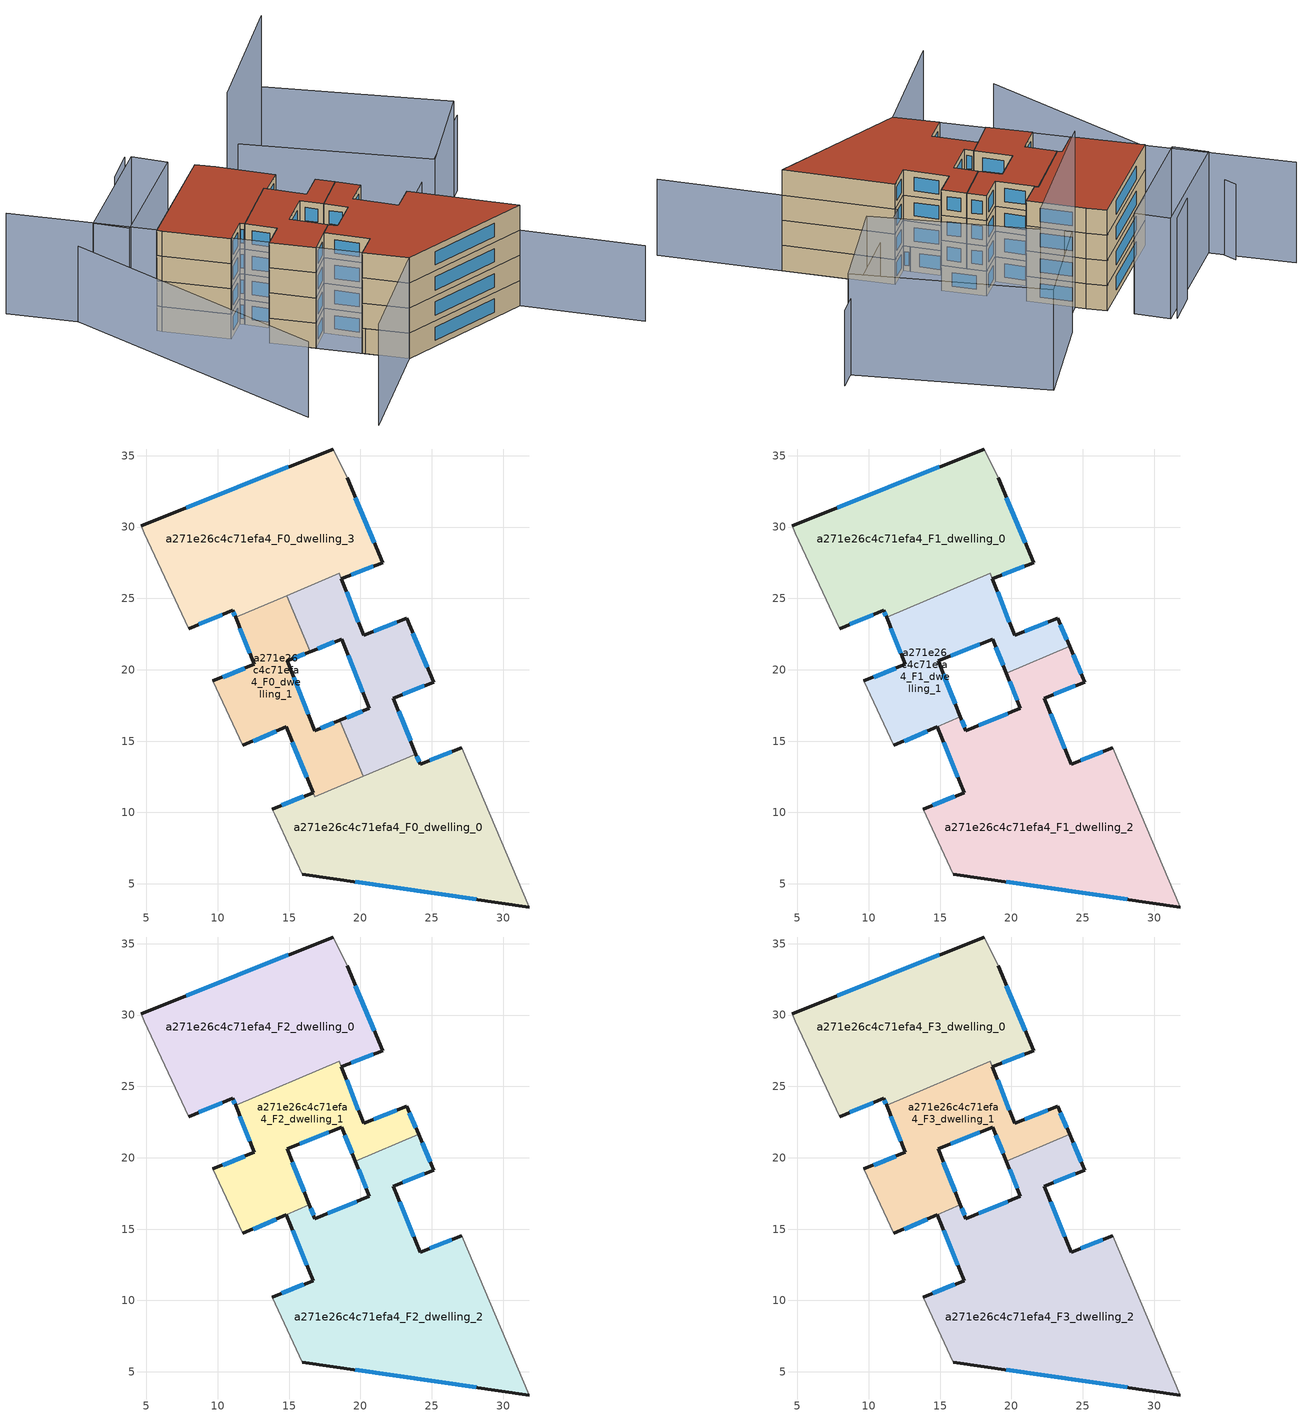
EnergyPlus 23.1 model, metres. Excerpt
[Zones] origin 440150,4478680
a271e26c4c71efa4_F0_dwelling_0
 floor ground (EU_floor_Construction): 27.08,14.54 31.83,3.38 15.92,5.67 13.99,9.89 13.83,10.24 16.68,11.39 16.8,11.09 23.89,14.1 24.17,13.4 z0
 wall outside (EU_wall_Construction): 16.68,11.39 13.83,10.24 / 27.08,14.54 24.17,13.4 23.89,14.1 / 15.92,5.67 31.83,3.38 z0:3
 wall adiabatic (EU_wall_Construction): 31.83,3.38 27.08,14.54 / 13.83,10.24 13.99,9.89 15.92,5.67 z0:3
 wall to a271e26c4c71efa4_F0_dwelling_2 (EU_wall_Construction): 23.89,14.1 20.21,12.54 z0:3
 wall to a271e26c4c71efa4_F0_dwelling_1 (EU_wall_Construction): 16.8,11.09 16.68,11.39 / 20.21,12.53 16.81,11.09 z0:3
 window (EU_Window_Construction): 16.01,11.12 14.5,10.51 / 24.11,13.56 23.96,13.93 / 26.4,14.27 24.85,13.66 / 19.65,5.13 28.11,3.91 z0.7:2.3
a271e26c4c71efa4_F0_dwelling_1
 floor ground (EU_floor_Construction): 14.83,25.19 16.5,21.28 14.86,20.62 16.81,15.74 18.55,16.45 20.21,12.54 16.8,11.09 14.8,16 11.76,14.69 9.66,19.22 12.56,20.38 11.25,23.67 z0
 wall outside (EU_wall_Construction): 11.76,14.69 14.8,16 16.68,11.4 / 11.25,23.67 12.56,20.38 9.66,19.22 / 18.55,16.45 16.81,15.74 14.86,20.62 16.5,21.28 z0:3
 wall adiabatic (EU_wall_Construction): 9.66,19.22 11.76,14.69 z0:3
 wall to a271e26c4c71efa4_F0_dwelling_2 (EU_wall_Construction): 16.5,21.28 14.83,25.19 / 20.21,12.54 18.55,16.45 z0:3
 wall to a271e26c4c71efa4_F0_dwelling_3 (EU_wall_Construction): 14.83,25.19 11.25,23.67 z0:3
 window (EU_Window_Construction): 15.24,14.92 16.24,12.47 / 12.47,15 14.09,15.7 / 11.88,20.11 10.34,19.49 / 11.56,22.9 12.25,21.15 / 15.24,20.77 16.11,21.12 / 16.35,16.88 15.32,19.48 / 18.14,16.28 17.21,15.91 z0.7:2.3
a271e26c4c71efa4_F0_dwelling_2
 floor ground (EU_floor_Construction): 23.24,23.63 25.13,19.13 22.31,18.01 23.89,14.1 20.21,12.54 18.55,16.45 20.62,17.29 18.67,22.15 16.5,21.28 14.83,25.19 18.51,26.75 20.23,22.42 z0
 wall outside (EU_wall_Construction): 23.89,14.1 22.31,18.01 25.13,19.13 23.24,23.63 20.23,22.42 18.66,26.38 / 16.5,21.28 18.67,22.15 20.62,17.29 18.55,16.45 z0:3
 wall to a271e26c4c71efa4_F0_dwelling_3 (EU_wall_Construction): 18.65,26.38 18.51,26.75 / 18.5,26.75 14.83,25.19 z0:3
 window (EU_Window_Construction): 22.97,18.27 24.47,18.87 / 23.52,15.01 22.68,17.09 / 20.14,17.09 19.03,16.64 / 19.13,21.01 20.17,18.43 / 17.01,21.48 18.16,21.95 / 19.86,23.35 19.02,25.45 / 22.53,23.34 20.93,22.7 / 24.69,20.18 23.68,22.57 z0.7:2.3
a271e26c4c71efa4_F0_dwelling_3
 floor ground (EU_floor_Construction): 19.06,33.46 21.57,27.51 18.65,26.38 18.51,26.75 11.25,23.67 11.06,24.16 7.96,22.88 4.85,29.56 4.63,30.1 18.08,35.47 z0
 wall outside (EU_wall_Construction): 7.96,22.88 11.06,24.16 11.25,23.67 / 18.08,35.47 4.63,30.1 / 18.66,26.38 21.57,27.51 19.06,33.46 z0:3
 wall adiabatic (EU_wall_Construction): 4.63,30.1 4.85,29.56 7.96,22.88 / 19.06,33.46 18.08,35.47 z0:3
 window (EU_Window_Construction): 11.1,24.04 11.2,23.79 / 8.68,23.18 10.33,23.86 / 14.93,34.21 7.78,31.36 / 20.98,28.91 19.65,32.07 / 19.34,26.65 20.89,27.25 z0.7:2.3
a271e26c4c71efa4_F1_dwelling_0
 floor to a271e26c4c71efa4_F0_dwelling_3 (EU_floor_Construction): 19.06,33.46 21.57,27.51 18.65,26.38 18.5,26.75 11.25,23.67 11.06,24.16 7.96,22.88 4.85,29.56 4.63,30.1 18.08,35.47 z3
 wall outside (EU_wall_Construction): 7.96,22.88 11.06,24.16 11.25,23.67 / 18.08,35.47 4.63,30.1 / 18.66,26.38 21.57,27.51 19.06,33.46 z3:6
 wall adiabatic (EU_wall_Construction): 4.63,30.1 4.85,29.56 7.96,22.88 / 19.06,33.46 18.08,35.47 z3:6
 wall to a271e26c4c71efa4_F1_dwelling_1 (EU_wall_Construction): 11.25,23.67 18.5,26.75 / 18.51,26.75 18.66,26.38 z3:6
 window (EU_Window_Construction): 11.1,24.04 11.2,23.79 / 8.68,23.18 10.33,23.86 / 14.93,34.21 7.78,31.36 / 20.98,28.91 19.65,32.07 / 19.34,26.65 20.89,27.25 z3.7:5.3
a271e26c4c71efa4_F1_dwelling_1
 floor to a271e26c4c71efa4_F0_dwelling_1 (EU_floor_Construction): 14.83,25.19 16.5,21.28 14.86,20.62 16.42,16.7 14.8,16 11.76,14.69 9.66,19.22 12.56,20.38 11.25,23.67 z3
 floor to a271e26c4c71efa4_F0_dwelling_2 (EU_floor_Construction): 23.24,23.63 24.07,21.64 19.63,19.76 18.67,22.15 16.5,21.28 14.83,25.19 18.51,26.75 20.23,22.42 z3
 wall outside (EU_wall_Construction): 11.25,23.67 12.56,20.38 9.66,19.22 / 24.07,21.64 23.24,23.63 20.23,22.42 18.66,26.38 / 16.42,16.7 14.86,20.62 18.67,22.15 19.63,19.76 / 11.76,14.69 14.8,16 z3:6
 wall adiabatic (EU_wall_Construction): 9.66,19.22 11.76,14.69 z3:6
 wall to a271e26c4c71efa4_F1_dwelling_2 (EU_wall_Construction): 19.63,19.76 24.07,21.64 / 14.8,16 16.42,16.7 z3:6
 window (EU_Window_Construction): 11.88,20.11 10.34,19.49 / 11.56,22.9 12.25,21.15 / 19.86,23.35 19.02,25.45 / 22.53,23.34 20.93,22.7 / 23.88,22.11 23.43,23.16 / 18.9,21.59 19.41,20.32 / 15.75,20.98 17.78,21.79 / 16.06,17.62 15.23,19.7 / 12.47,15 14.09,15.7 z3.7:5.3
a271e26c4c71efa4_F1_dwelling_2
 floor to a271e26c4c71efa4_F0_dwelling_0 (EU_floor_Construction): 27.08,14.54 31.83,3.38 15.92,5.67 13.99,9.89 13.83,10.24 16.68,11.39 16.8,11.09 23.89,14.1 24.17,13.4 z3
 floor to a271e26c4c71efa4_F0_dwelling_1 (EU_floor_Construction): 18.55,16.45 20.21,12.54 16.8,11.09 14.8,16 16.42,16.7 16.81,15.74 z3
 floor to a271e26c4c71efa4_F0_dwelling_2 (EU_floor_Construction): 24.07,21.64 25.13,19.13 22.31,18.01 23.89,14.1 20.21,12.54 18.55,16.45 20.62,17.29 19.63,19.76 z3
 wall outside (EU_wall_Construction): 19.63,19.76 20.62,17.29 16.81,15.74 16.42,16.7 / 27.08,14.54 24.17,13.4 22.31,18.01 25.13,19.13 24.07,21.64 / 15.92,5.67 31.83,3.38 / 14.8,16 16.68,11.39 13.83,10.24 z3:6
 wall adiabatic (EU_wall_Construction): 31.83,3.38 27.08,14.54 / 13.83,10.24 15.92,5.67 z3:6
 window (EU_Window_Construction): 19.87,19.18 20.39,17.87 / 24.89,19.72 24.32,21.05 / 22.97,18.27 24.47,18.87 / 23.74,14.48 22.75,16.93 / 26.4,14.27 24.85,13.66 / 19.65,5.13 28.11,3.91 / 16.01,11.12 14.5,10.51 / 15.24,14.92 16.24,12.47 / 16.72,15.97 16.51,16.47 / 19.73,16.93 17.7,16.1 z3.7:5.3
a271e26c4c71efa4_F2_dwelling_0
 floor to a271e26c4c71efa4_F1_dwelling_0 (EU_floor_Construction): 19.06,33.46 21.57,27.51 18.65,26.38 18.51,26.75 11.25,23.67 11.06,24.16 7.96,22.88 4.85,29.56 4.63,30.1 18.08,35.47 z6
 wall outside (EU_wall_Construction): 7.96,22.88 11.06,24.16 11.25,23.67 / 18.08,35.47 4.63,30.1 / 18.66,26.38 21.57,27.51 19.06,33.46 z6:9
 wall adiabatic (EU_wall_Construction): 4.63,30.1 4.85,29.56 7.96,22.88 / 19.06,33.46 18.08,35.47 z6:9
 wall to a271e26c4c71efa4_F2_dwelling_1 (EU_wall_Construction): 11.25,23.67 18.5,26.75 / 18.51,26.75 18.66,26.38 z6:9
 window (EU_Window_Construction): 11.1,24.04 11.2,23.79 / 8.68,23.18 10.33,23.86 / 14.93,34.21 7.78,31.36 / 20.98,28.91 19.65,32.07 / 19.34,26.65 20.89,27.25 z6.7:8.3
a271e26c4c71efa4_F2_dwelling_1
 floor to a271e26c4c71efa4_F1_dwelling_1 (EU_floor_Construction): 23.24,23.63 24.07,21.64 19.63,19.76 18.67,22.15 14.86,20.62 16.42,16.7 14.8,16 11.76,14.69 9.66,19.22 12.56,20.38 11.25,23.67 18.51,26.75 20.23,22.42 z6
 wall outside (EU_wall_Construction): 11.25,23.67 12.56,20.38 9.66,19.22 / 24.07,21.64 23.24,23.63 20.23,22.42 18.66,26.38 / 16.42,16.7 14.86,20.62 18.67,22.15 19.63,19.76 / 11.76,14.69 14.8,16 z6:9
 wall adiabatic (EU_wall_Construction): 9.66,19.22 11.76,14.69 z6:9
 wall to a271e26c4c71efa4_F2_dwelling_2 (EU_wall_Construction): 19.63,19.76 24.07,21.64 / 14.8,16 16.42,16.7 z6:9
 window (EU_Window_Construction): 11.88,20.11 10.34,19.49 / 11.56,22.9 12.25,21.15 / 19.86,23.35 19.02,25.45 / 22.53,23.34 20.93,22.7 / 23.88,22.11 23.43,23.16 / 18.9,21.59 19.41,20.32 / 15.75,20.98 17.78,21.79 / 16.06,17.62 15.23,19.7 / 12.47,15 14.09,15.7 z6.7:8.3
a271e26c4c71efa4_F2_dwelling_2
 floor to a271e26c4c71efa4_F1_dwelling_2 (EU_floor_Construction): 25.13,19.13 22.31,18.01 24.17,13.4 27.08,14.54 31.83,3.38 15.92,5.67 13.83,10.24 16.68,11.39 14.8,16 16.42,16.7 16.81,15.74 20.62,17.29 19.63,19.76 24.07,21.64 z6
 wall outside (EU_wall_Construction): 19.63,19.76 20.62,17.29 16.81,15.74 16.42,16.7 / 27.08,14.54 24.17,13.4 22.31,18.01 25.13,19.13 24.07,21.64 / 15.92,5.67 31.83,3.38 / 14.8,16 16.68,11.39 13.83,10.24 z6:9
 wall adiabatic (EU_wall_Construction): 31.83,3.38 27.08,14.54 / 13.83,10.24 15.92,5.67 z6:9
 window (EU_Window_Construction): 19.87,19.18 20.39,17.87 / 24.89,19.72 24.32,21.05 / 22.97,18.27 24.47,18.87 / 23.74,14.48 22.75,16.93 / 26.4,14.27 24.85,13.66 / 19.65,5.13 28.11,3.91 / 16.01,11.12 14.5,10.51 / 15.24,14.92 16.24,12.47 / 16.72,15.97 16.51,16.47 / 19.73,16.93 17.7,16.1 z6.7:8.3
a271e26c4c71efa4_F3_dwelling_0
 floor to a271e26c4c71efa4_F2_dwelling_0 (EU_floor_Construction): 19.06,33.46 21.57,27.51 18.65,26.38 18.51,26.75 11.25,23.67 11.06,24.16 7.96,22.88 4.85,29.56 4.63,30.1 18.08,35.47 z9
 wall outside (EU_wall_Construction): 7.96,22.88 11.06,24.16 11.25,23.67 / 18.08,35.47 4.63,30.1 / 18.66,26.38 21.57,27.51 19.06,33.46 z9:12
 wall adiabatic (EU_wall_Construction): 4.63,30.1 4.85,29.56 7.96,22.88 / 19.06,33.46 18.08,35.47 z9:12
 wall to a271e26c4c71efa4_F3_dwelling_1 (EU_wall_Construction): 11.25,23.67 18.5,26.75 / 18.51,26.75 18.66,26.38 z9:12
 window (EU_Window_Construction): 11.1,24.04 11.2,23.79 / 8.68,23.18 10.33,23.86 / 14.93,34.21 7.78,31.36 / 20.98,28.91 19.65,32.07 / 19.34,26.65 20.89,27.25 z9.7:11.3
 roof outside (EU_roof_Construction): 18.65,26.38 21.57,27.51 19.06,33.46 18.08,35.47 4.63,30.1 4.85,29.56 7.96,22.88 11.06,24.16 11.25,23.67 18.5,26.75 z12
a271e26c4c71efa4_F3_dwelling_1
 floor to a271e26c4c71efa4_F2_dwelling_1 (EU_floor_Construction): 23.24,23.63 24.07,21.64 19.63,19.76 18.67,22.15 14.86,20.62 16.42,16.7 14.8,16 11.76,14.69 9.66,19.22 12.56,20.38 11.25,23.67 18.51,26.75 20.23,22.42 z9
 wall outside (EU_wall_Construction): 11.25,23.67 12.56,20.38 9.66,19.22 / 24.07,21.64 23.24,23.63 20.23,22.42 18.66,26.38 / 16.42,16.7 14.86,20.62 18.67,22.15 19.63,19.76 / 11.76,14.69 14.8,16 z9:12
 wall adiabatic (EU_wall_Construction): 9.66,19.22 11.76,14.69 z9:12
 wall to a271e26c4c71efa4_F3_dwelling_2 (EU_wall_Construction): 19.63,19.76 24.07,21.64 / 14.8,16 16.42,16.7 z9:12
 window (EU_Window_Construction): 11.88,20.11 10.34,19.49 / 11.56,22.9 12.25,21.15 / 19.86,23.35 19.02,25.45 / 22.53,23.34 20.93,22.7 / 23.88,22.11 23.43,23.16 / 18.9,21.59 19.41,20.32 / 15.75,20.98 17.78,21.79 / 16.06,17.62 15.23,19.7 / 12.47,15 14.09,15.7 z9.7:11.3
 roof outside (EU_roof_Construction): 19.63,19.76 24.07,21.64 23.24,23.63 20.23,22.42 18.51,26.75 11.25,23.67 12.56,20.38 9.66,19.22 11.76,14.69 14.8,16 16.42,16.7 14.86,20.62 18.67,22.15 z12
a271e26c4c71efa4_F3_dwelling_2
 floor to a271e26c4c71efa4_F2_dwelling_2 (EU_floor_Construction): 25.13,19.13 22.31,18.01 24.17,13.4 27.08,14.54 31.83,3.38 15.92,5.67 13.83,10.24 16.68,11.39 14.8,16 16.42,16.7 16.81,15.74 20.62,17.29 19.63,19.76 24.07,21.64 z9
 wall outside (EU_wall_Construction): 19.63,19.76 20.62,17.29 16.81,15.74 16.42,16.7 / 27.08,14.54 24.17,13.4 22.31,18.01 25.13,19.13 24.07,21.64 / 15.92,5.67 31.83,3.38 / 14.8,16 16.68,11.39 13.83,10.24 z9:12
 wall adiabatic (EU_wall_Construction): 31.83,3.38 27.08,14.54 / 13.83,10.24 15.92,5.67 z9:12
 window (EU_Window_Construction): 19.87,19.18 20.39,17.87 / 24.89,19.72 24.32,21.05 / 22.97,18.27 24.47,18.87 / 23.74,14.48 22.75,16.93 / 26.4,14.27 24.85,13.66 / 19.65,5.13 28.11,3.91 / 16.01,11.12 14.5,10.51 / 15.24,14.92 16.24,12.47 / 16.72,15.97 16.51,16.47 / 19.73,16.93 17.7,16.1 z9.7:11.3
 roof outside (EU_roof_Construction): 31.83,3.38 27.08,14.54 24.17,13.4 22.31,18.01 25.13,19.13 24.07,21.64 19.63,19.76 20.62,17.29 16.81,15.74 16.42,16.7 14.8,16 16.68,11.39 13.83,10.24 15.92,5.67 z12
shading: 1.27,39.42 -0.38,6.43 / 37.09,-8.97 26.98,14.79 / 26.98,14.79 47.31,23.45 z0:9; -1.99,44.79 15.92,5.67 / 15.92,5.67 2.75,-0.36 / 14.94,42.2 11.03,40.52 / 1.78,36.28 15.4,41.72 / 15.4,41.72 16.87,38.03 / 16.87,38.03 3.26,32.59 / 3.26,32.59 1.78,36.28 / 34.87,41.28 45.21,22.3 / 45.21,22.3 34.28,16.35 / 34.28,16.35 23.94,35.32 / 23.94,35.32 34.87,41.28 z0:12; 34.68,39.45 19.55,32.34 z0:21
[Building]
EU S2 Campaign: North Axis=0; Terrain=City; Solar Distribution=FullExterior
[Site:Location]
Madrid: Latitude=40.5; Longitude=-3.5; Time Zone=1; Elevation=609
[SizingPeriod:WeatherFileDays]
AnnualSizingPeriod: Begin Month=1; Begin Day of Month=1; End Month=12; End Day of Month=31; Day of Week for Start Day=Monday; Use Weather File Daylight Saving Period=No; Use Weather File Rain and Snow Indicators=No
[MATERIAL]
EU_InternalMass_Material: Roughness=MediumRough; Thickness=0.1; Conductivity=1; Density=1800; Specific Heat=900; Thermal Absorptance=0.9; Solar Absorptance=0.7; Visible Absorptance=0.7
[MATERIAL:NOMASS] Roughness=MediumRough; Thermal Absorptance=0.9; Solar Absorptance=0.7; Visible Absorptance=0.7
Name | Thermal Resistance
EU_wall_NoMass | 0.419739
EU_roof_NoMass | 0.352165
EU_floor_NoMass | 0.608284
[WINDOWMATERIAL:SIMPLEGLAZINGSYSTEM]
EU_Window_SimpleGlazing: UFactor=4.8352; Solar Heat Gain Coefficient=0.85; Visible Transmittance=0.85
[CONSTRUCTION]
EU_wall_Construction: EU_wall_NoMass
EU_roof_Construction: EU_roof_NoMass
EU_floor_Construction: EU_floor_NoMass
EU_Window_Construction: EU_Window_SimpleGlazing
EU_InternalMass_Construction: EU_InternalMass_Material
[ZONE] Type=1; Multiplier=1; Ceiling Height=autocalculate; Floor Area=autocalculate; Part of Total Floor Area=Yes
Name | Volume
a271e26c4c71efa4_F0_dwelling_0 | 359.815
a271e26c4c71efa4_F1_dwelling_0; a271e26c4c71efa4_F2_dwelling_0; a271e26c4c71efa4_F3_dwelling_0; a271e26c4c71efa4_F0_dwelling_3 | 360.734
a271e26c4c71efa4_F0_dwelling_1 | 175.025
a271e26c4c71efa4_F1_dwelling_1 | 206.502
a271e26c4c71efa4_F2_dwelling_1; a271e26c4c71efa4_F3_dwelling_1 | 206.51
a271e26c4c71efa4_F0_dwelling_2 | 174.081
a271e26c4c71efa4_F1_dwelling_2 | 502.403
a271e26c4c71efa4_F2_dwelling_2; a271e26c4c71efa4_F3_dwelling_2 | 502.408
[INTERNALMASS] Construction=EU_InternalMass_Construction
Name | Zone or ZoneList | Surface Area
a271e26c4c71efa4_F0_dwelling_0_EU_InternalMass | a271e26c4c71efa4_F0_dwelling_0 | 119.939
a271e26c4c71efa4_F0_dwelling_1_EU_InternalMass | a271e26c4c71efa4_F0_dwelling_1 | 58.3417
a271e26c4c71efa4_F0_dwelling_2_EU_InternalMass | a271e26c4c71efa4_F0_dwelling_2 | 58.0295
a271e26c4c71efa4_F0_dwelling_3_EU_InternalMass | a271e26c4c71efa4_F0_dwelling_3 | 120.247
a271e26c4c71efa4_F1_dwelling_0_EU_InternalMass | a271e26c4c71efa4_F1_dwelling_0 | 120.247
a271e26c4c71efa4_F1_dwelling_1_EU_InternalMass | a271e26c4c71efa4_F1_dwelling_1 | 68.8417
a271e26c4c71efa4_F1_dwelling_2_EU_InternalMass | a271e26c4c71efa4_F1_dwelling_2 | 167.47
a271e26c4c71efa4_F2_dwelling_0_EU_InternalMass | a271e26c4c71efa4_F2_dwelling_0 | 120.247
a271e26c4c71efa4_F2_dwelling_1_EU_InternalMass | a271e26c4c71efa4_F2_dwelling_1 | 68.8417
a271e26c4c71efa4_F2_dwelling_2_EU_InternalMass | a271e26c4c71efa4_F2_dwelling_2 | 167.47
a271e26c4c71efa4_F3_dwelling_0_EU_InternalMass | a271e26c4c71efa4_F3_dwelling_0 | 120.247
a271e26c4c71efa4_F3_dwelling_1_EU_InternalMass | a271e26c4c71efa4_F3_dwelling_1 | 68.8417
a271e26c4c71efa4_F3_dwelling_2_EU_InternalMass | a271e26c4c71efa4_F3_dwelling_2 | 167.47
[OTHEREQUIPMENT] Fuel Type=Electricity; Design Level Calculation Method=Watts/Area; Power per Zone Floor Area=1; Fraction Latent=0; Fraction Radiant=0; Fraction Lost=0; Carbon Dioxide Generation Rate=0; EndUse Subcategory=EU_Step8_InternalGains
Name | Zone or ZoneList or Space or SpaceList | Schedule
EU_Step8_InternalGain_a271e26c4c71efa4_F0_dwelling_0_f000 | a271e26c4c71efa4_F0_dwelling_0 | EU_Step8_GainSchedule_a271e26c4c71efa4_F0_dwelling_0_f000
EU_Step8_InternalGain_a271e26c4c71efa4_F0_dwelling_1_f000 | a271e26c4c71efa4_F0_dwelling_1 | EU_Step8_GainSchedule_a271e26c4c71efa4_F0_dwelling_1_f000
EU_Step8_InternalGain_a271e26c4c71efa4_F0_dwelling_2_f000 | a271e26c4c71efa4_F0_dwelling_2 | EU_Step8_GainSchedule_a271e26c4c71efa4_F0_dwelling_2_f000
EU_Step8_InternalGain_a271e26c4c71efa4_F0_dwelling_3_f000 | a271e26c4c71efa4_F0_dwelling_3 | EU_Step8_GainSchedule_a271e26c4c71efa4_F0_dwelling_3_f000
EU_Step8_InternalGain_a271e26c4c71efa4_F1_dwelling_0_f000 | a271e26c4c71efa4_F1_dwelling_0 | EU_Step8_GainSchedule_a271e26c4c71efa4_F1_dwelling_0_f000
EU_Step8_InternalGain_a271e26c4c71efa4_F1_dwelling_1_f000 | a271e26c4c71efa4_F1_dwelling_1 | EU_Step8_GainSchedule_a271e26c4c71efa4_F1_dwelling_1_f000
EU_Step8_InternalGain_a271e26c4c71efa4_F1_dwelling_2_f000 | a271e26c4c71efa4_F1_dwelling_2 | EU_Step8_GainSchedule_a271e26c4c71efa4_F1_dwelling_2_f000
EU_Step8_InternalGain_a271e26c4c71efa4_F2_dwelling_0_f000 | a271e26c4c71efa4_F2_dwelling_0 | EU_Step8_GainSchedule_a271e26c4c71efa4_F2_dwelling_0_f000
EU_Step8_InternalGain_a271e26c4c71efa4_F2_dwelling_1_f000 | a271e26c4c71efa4_F2_dwelling_1 | EU_Step8_GainSchedule_a271e26c4c71efa4_F2_dwelling_1_f000
EU_Step8_InternalGain_a271e26c4c71efa4_F2_dwelling_2_f000 | a271e26c4c71efa4_F2_dwelling_2 | EU_Step8_GainSchedule_a271e26c4c71efa4_F2_dwelling_2_f000
EU_Step8_InternalGain_a271e26c4c71efa4_F3_dwelling_0_f000 | a271e26c4c71efa4_F3_dwelling_0 | EU_Step8_GainSchedule_a271e26c4c71efa4_F3_dwelling_0_f000
EU_Step8_InternalGain_a271e26c4c71efa4_F3_dwelling_1_f000 | a271e26c4c71efa4_F3_dwelling_1 | EU_Step8_GainSchedule_a271e26c4c71efa4_F3_dwelling_1_f000
EU_Step8_InternalGain_a271e26c4c71efa4_F3_dwelling_2_f000 | a271e26c4c71efa4_F3_dwelling_2 | EU_Step8_GainSchedule_a271e26c4c71efa4_F3_dwelling_2_f000
[ZONEVENTILATION:DESIGNFLOWRATE] Schedule=EU_AlwaysOn; Design Flow Rate Calculation Method=AirChanges/Hour; Air Changes per Hour=0.703302; Ventilation Type=Natural; Fan Pressure Rise=0; Fan Total Efficiency=1; Constant Term Coefficient=1; Temperature Term Coefficient=0; Velocity Term Coefficient=0; Velocity Squared Term Coefficient=0; Minimum Indoor Temperature=-100; Maximum Indoor Temperature=100; Delta Temperature=-100; Minimum Outdoor Temperature=-100; Maximum Outdoor Temperature=100; Maximum Wind Speed=40
Name | Zone or ZoneList or Space or SpaceList
EU_ConstantAir_a271e26c4c71efa4_F0_dwelling_0 | a271e26c4c71efa4_F0_dwelling_0
EU_ConstantAir_a271e26c4c71efa4_F0_dwelling_1 | a271e26c4c71efa4_F0_dwelling_1
EU_ConstantAir_a271e26c4c71efa4_F0_dwelling_2 | a271e26c4c71efa4_F0_dwelling_2
EU_ConstantAir_a271e26c4c71efa4_F0_dwelling_3 | a271e26c4c71efa4_F0_dwelling_3
EU_ConstantAir_a271e26c4c71efa4_F1_dwelling_0 | a271e26c4c71efa4_F1_dwelling_0
EU_ConstantAir_a271e26c4c71efa4_F1_dwelling_1 | a271e26c4c71efa4_F1_dwelling_1
EU_ConstantAir_a271e26c4c71efa4_F1_dwelling_2 | a271e26c4c71efa4_F1_dwelling_2
EU_ConstantAir_a271e26c4c71efa4_F2_dwelling_0 | a271e26c4c71efa4_F2_dwelling_0
EU_ConstantAir_a271e26c4c71efa4_F2_dwelling_1 | a271e26c4c71efa4_F2_dwelling_1
EU_ConstantAir_a271e26c4c71efa4_F2_dwelling_2 | a271e26c4c71efa4_F2_dwelling_2
EU_ConstantAir_a271e26c4c71efa4_F3_dwelling_0 | a271e26c4c71efa4_F3_dwelling_0
EU_ConstantAir_a271e26c4c71efa4_F3_dwelling_1 | a271e26c4c71efa4_F3_dwelling_1
EU_ConstantAir_a271e26c4c71efa4_F3_dwelling_2 | a271e26c4c71efa4_F3_dwelling_2
[HVACTEMPLATE:THERMOSTAT] Constant Heating Setpoint=20; Constant Cooling Setpoint=50
EU_HeatOnly_a271e26c4c71efa4_F0_dwelling_0; EU_HeatOnly_a271e26c4c71efa4_F0_dwelling_1; EU_HeatOnly_a271e26c4c71efa4_F0_dwelling_2; EU_HeatOnly_a271e26c4c71efa4_F0_dwelling_3; EU_HeatOnly_a271e26c4c71efa4_F1_dwelling_0; EU_HeatOnly_a271e26c4c71efa4_F1_dwelling_1; EU_HeatOnly_a271e26c4c71efa4_F1_dwelling_2; EU_HeatOnly_a271e26c4c71efa4_F2_dwelling_0; EU_HeatOnly_a271e26c4c71efa4_F2_dwelling_1; EU_HeatOnly_a271e26c4c71efa4_F2_dwelling_2; EU_HeatOnly_a271e26c4c71efa4_F3_dwelling_0; EU_HeatOnly_a271e26c4c71efa4_F3_dwelling_1; EU_HeatOnly_a271e26c4c71efa4_F3_dwelling_2
[HVACTEMPLATE:ZONE:IDEALLOADSAIRSYSTEM] System Availability Schedule=EU_AlwaysOn; Maximum Heating Supply Air Temperature=50; Minimum Cooling Supply Air Temperature=13; Maximum Heating Supply Air Humidity Ratio=0.0156; Minimum Cooling Supply Air Humidity Ratio=0.0077; Heating Limit=NoLimit; Cooling Limit=NoLimit; Heating Availability Schedule=EU_AlwaysOn; Cooling Availability Schedule=EU_CoolingOff; Dehumidification Control Type=ConstantSensibleHeatRatio; Cooling Sensible Heat Ratio=0.7; Dehumidification Setpoint=60; Humidification Control Type=None; Humidification Setpoint=30; Outdoor Air Method=None; Outdoor Air Flow Rate per Person=0.00944; Outdoor Air Flow Rate per Zone Floor Area=0; Outdoor Air Flow Rate per Zone=0; Demand Controlled Ventilation Type=None; Outdoor Air Economizer Type=NoEconomizer; Heat Recovery Type=None; Sensible Heat Recovery Effectiveness=0.7; Latent Heat Recovery Effectiveness=0.65
Name | Template Thermostat
a271e26c4c71efa4_F0_dwelling_0 | EU_HeatOnly_a271e26c4c71efa4_F0_dwelling_0
a271e26c4c71efa4_F0_dwelling_1 | EU_HeatOnly_a271e26c4c71efa4_F0_dwelling_1
a271e26c4c71efa4_F0_dwelling_2 | EU_HeatOnly_a271e26c4c71efa4_F0_dwelling_2
a271e26c4c71efa4_F0_dwelling_3 | EU_HeatOnly_a271e26c4c71efa4_F0_dwelling_3
a271e26c4c71efa4_F1_dwelling_0 | EU_HeatOnly_a271e26c4c71efa4_F1_dwelling_0
a271e26c4c71efa4_F1_dwelling_1 | EU_HeatOnly_a271e26c4c71efa4_F1_dwelling_1
a271e26c4c71efa4_F1_dwelling_2 | EU_HeatOnly_a271e26c4c71efa4_F1_dwelling_2
a271e26c4c71efa4_F2_dwelling_0 | EU_HeatOnly_a271e26c4c71efa4_F2_dwelling_0
a271e26c4c71efa4_F2_dwelling_1 | EU_HeatOnly_a271e26c4c71efa4_F2_dwelling_1
a271e26c4c71efa4_F2_dwelling_2 | EU_HeatOnly_a271e26c4c71efa4_F2_dwelling_2
a271e26c4c71efa4_F3_dwelling_0 | EU_HeatOnly_a271e26c4c71efa4_F3_dwelling_0
a271e26c4c71efa4_F3_dwelling_1 | EU_HeatOnly_a271e26c4c71efa4_F3_dwelling_1
a271e26c4c71efa4_F3_dwelling_2 | EU_HeatOnly_a271e26c4c71efa4_F3_dwelling_2
[SIZING:ZONE] Zone Cooling Design Supply Air Temperature Input Method=SupplyAirTemperature; Zone Cooling Design Supply Air Temperature=13; Zone Heating Design Supply Air Temperature Input Method=SupplyAirTemperature; Zone Heating Design Supply Air Temperature=50; Zone Cooling Design Supply Air Humidity Ratio=0.008; Zone Heating Design Supply Air Humidity Ratio=0.008; Cooling Design Air Flow Method=DesignDay; Cooling Design Air Flow Rate=0; Cooling Minimum Air Flow per Zone Floor Area=0.000762; Cooling Minimum Air Flow=0; Cooling Minimum Air Flow Fraction=0.2; Heating Design Air Flow Method=DesignDay; Heating Design Air Flow Rate=0; Heating Maximum Air Flow per Zone Floor Area=0.002032; Heating Maximum Air Flow=0.141576; Heating Maximum Air Flow Fraction=0.3; Account for Dedicated Outdoor Air System=No; Dedicated Outdoor Air System Control Strategy=NeutralSupplyAir; Dedicated Outdoor Air Low Setpoint Temperature for Design=autosize; Dedicated Outdoor Air High Setpoint Temperature for Design=autosize; Zone Load Sizing Method=Sensible Load Only No Latent Load; Zone Latent Cooling Design Supply Air Humidity Ratio Input Method=HumidityRatioDifference; Zone Cooling Design Supply Air Humidity Ratio Difference=0.005; Zone Latent Heating Design Supply Air Humidity Ratio Input Method=HumidityRatioDifference; Zone Humidification Design Supply Air Humidity Ratio Difference=0.005
a271e26c4c71efa4_F0_dwelling_0; a271e26c4c71efa4_F0_dwelling_1; a271e26c4c71efa4_F0_dwelling_2; a271e26c4c71efa4_F0_dwelling_3; a271e26c4c71efa4_F1_dwelling_0; a271e26c4c71efa4_F1_dwelling_1; a271e26c4c71efa4_F1_dwelling_2; a271e26c4c71efa4_F2_dwelling_0; a271e26c4c71efa4_F2_dwelling_1; a271e26c4c71efa4_F2_dwelling_2; a271e26c4c71efa4_F3_dwelling_0; a271e26c4c71efa4_F3_dwelling_1; a271e26c4c71efa4_F3_dwelling_2
[SCHEDULE:CONSTANT]
Name | Hourly Value
EU_AlwaysOn | 1
EU_CoolingOff | 0
[SCHEDULE:FILE] Column Number=1; Rows to Skip at Top=0; Number of Hours of Data=8760; Column Separator=Comma; Interpolate to Timestep=No; Minutes per Item=60; Adjust Schedule for Daylight Savings=Yes
Name | File
EU_Step8_GainSchedule_a271e26c4c71efa4_F0_dwelling_0_f000 | ../../schedules/a271e26c4c71efa4/a271e26c4c71efa4_F0_dwelling_0_f000_gain.csv
EU_Step8_GainSchedule_a271e26c4c71efa4_F0_dwelling_1_f000 | ../../schedules/a271e26c4c71efa4/a271e26c4c71efa4_F0_dwelling_1_f000_gain.csv
EU_Step8_GainSchedule_a271e26c4c71efa4_F0_dwelling_2_f000 | ../../schedules/a271e26c4c71efa4/a271e26c4c71efa4_F0_dwelling_2_f000_gain.csv
EU_Step8_GainSchedule_a271e26c4c71efa4_F0_dwelling_3_f000 | ../../schedules/a271e26c4c71efa4/a271e26c4c71efa4_F0_dwelling_3_f000_gain.csv
EU_Step8_GainSchedule_a271e26c4c71efa4_F1_dwelling_0_f000 | ../../schedules/a271e26c4c71efa4/a271e26c4c71efa4_F1_dwelling_0_f000_gain.csv
EU_Step8_GainSchedule_a271e26c4c71efa4_F1_dwelling_1_f000 | ../../schedules/a271e26c4c71efa4/a271e26c4c71efa4_F1_dwelling_1_f000_gain.csv
EU_Step8_GainSchedule_a271e26c4c71efa4_F1_dwelling_2_f000 | ../../schedules/a271e26c4c71efa4/a271e26c4c71efa4_F1_dwelling_2_f000_gain.csv
EU_Step8_GainSchedule_a271e26c4c71efa4_F2_dwelling_0_f000 | ../../schedules/a271e26c4c71efa4/a271e26c4c71efa4_F2_dwelling_0_f000_gain.csv
EU_Step8_GainSchedule_a271e26c4c71efa4_F2_dwelling_1_f000 | ../../schedules/a271e26c4c71efa4/a271e26c4c71efa4_F2_dwelling_1_f000_gain.csv
EU_Step8_GainSchedule_a271e26c4c71efa4_F2_dwelling_2_f000 | ../../schedules/a271e26c4c71efa4/a271e26c4c71efa4_F2_dwelling_2_f000_gain.csv
EU_Step8_GainSchedule_a271e26c4c71efa4_F3_dwelling_0_f000 | ../../schedules/a271e26c4c71efa4/a271e26c4c71efa4_F3_dwelling_0_f000_gain.csv
EU_Step8_GainSchedule_a271e26c4c71efa4_F3_dwelling_1_f000 | ../../schedules/a271e26c4c71efa4/a271e26c4c71efa4_F3_dwelling_1_f000_gain.csv
EU_Step8_GainSchedule_a271e26c4c71efa4_F3_dwelling_2_f000 | ../../schedules/a271e26c4c71efa4/a271e26c4c71efa4_F3_dwelling_2_f000_gain.csv
